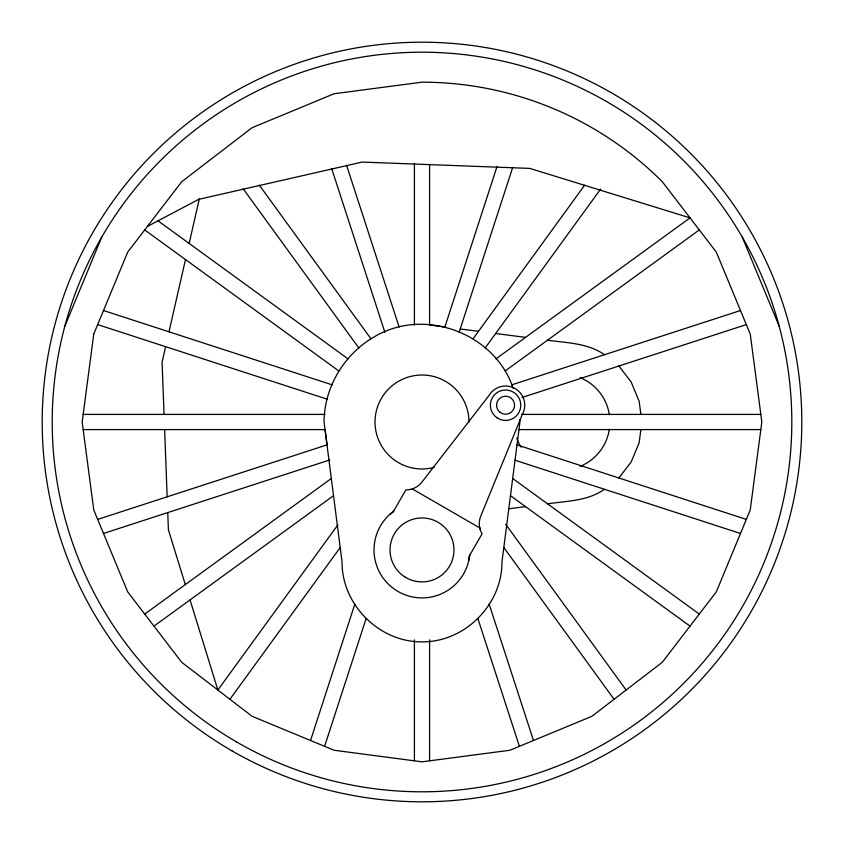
<?xml version="1.0" encoding="UTF-8"?>
<svg xmlns="http://www.w3.org/2000/svg" width="844" height="844" viewBox="0 0 844 844"><rect width="100%" height="100%" fill="white"/><g stroke="black" fill="none" stroke-linecap="round" stroke-linejoin="round"><path stroke-width="1.27" d="M468.926 559.952L469.169 556.185L482.082 533.841A19.992 19.992 0 0 1 481.175 515.114L522.183 414.805A19.19 19.19 0 0 0 515.156 388.588A19.19 19.19 0 0 0 488.94 395.614L421.926 482.114A19.992 19.992 0 0 1 413.423 488.486L411.967 488.992A19.992 19.992 0 0 1 405.911 489.858L393.009 512.202L389.875 514.312M640.881 429.596L639.161 442.699L631.175 461.974L618.884 477.989M165.614 346.684L162.08 362.16L164.052 414.404M169 331.808L185.48 259.551M189.151 243.441L199.374 198.635M310.529 740.494L354.796 604.241M444.862 327.061L497 166.595M324.602 746.328L366.148 618.473M459.136 332.272L512.719 167.386M64.798 326.29L101.744 237.101M337.959 524.757L217.868 690.033L190.048 599.915M473.073 338.782L584.628 185.226M229.927 699.286L340.195 547.524M485.131 348.034L600.654 189.024M604.473 489.277C587.835 501.051 566.957 501.009 547.524 503.805M144.714 614.073L331.323 478.495M495.966 358.869L690.033 217.868L529.768 168.399L362.16 162.08L198.635 199.374L147.394 226.435M153.967 626.132L333.528 495.671M505.218 370.927L699.286 229.927M97.672 519.398L327.061 444.862L325.056 429.596L83.176 429.596M511.728 384.864L740.494 310.529M103.506 533.471L329.782 459.948M521.951 397.513L746.328 324.602M508.668 508.805L525.569 506.632M83.176 414.404L325.056 414.404M521.581 414.404L760.824 414.404M518.976 429.596L760.824 429.596M444.883 326.997L429.596 325.024L429.596 164.622M460.212 328.97L478.495 331.312M495.671 333.528L525.569 337.368M547.524 340.195C566.957 342.991 587.835 342.949 604.473 354.723M103.506 310.529L332.272 384.864M517.003 444.883L746.328 519.398M97.672 324.602L327.061 399.138M515.03 460.212L740.494 533.471M412.231 488.898L479.73 527.869M158.018 220.822L348.034 358.869M512.688 478.495L699.286 614.073M144.714 229.927L338.782 370.927M510.472 495.671L690.033 626.132M618.884 366.011L631.175 382.026L639.161 401.301L640.881 414.404M259.372 185.237L370.927 338.782M505.704 524.293L626.132 690.033M243.188 188.803L358.869 348.034M503.805 547.524L614.073 699.286M742.256 237.101L779.202 326.29M513.194 388.398C497.96 341.567 443.638 314.738 396.648 327.388C354.891 338.834 324.296 378.703 324.054 422L342.042 561.925C341.778 604.715 379.209 642.157 422 641.883C464.791 642.157 502.222 604.715 501.958 561.925L519.946 422L519.619 419.468M346.599 165.361L399.138 327.061M489.109 603.966L533.471 740.494M331.65 168.505L384.864 332.272M477.862 618.515L519.398 746.328M185.311 584.576L168.399 529.768L167.745 512.603M479.719 527.806L480.12 529.388M164.622 429.596L167.154 496.821M429.596 639.9L429.596 760.824M414.404 163.367L414.404 325.056M414.404 639.889L414.404 760.824M469.718 554.941A47.971 47.971 0 0 1 398.009 591.475A47.971 47.971 0 0 1 393.81 511.116M609.357 429.206A47.971 47.971 0 0 1 580.144 466.384M521.096 447.193A47.971 47.971 0 0 1 516.697 438.004M580.144 377.616A47.971 47.971 0 0 1 609.357 414.794M434.154 467.376A46.979 46.979 0 0 1 375.738 430.155A46.979 46.979 0 0 1 417.907 375.2A46.979 46.979 0 0 1 468.979 422M93.758 334.045L82.174 422L93.758 509.955L127.708 591.908L181.713 662.287L252.092 716.292L334.045 750.242L422 761.826L509.955 750.242L591.908 716.292L662.287 662.287L716.292 591.908L750.242 509.955L761.826 422L750.242 334.045L716.292 252.092L662.287 181.713A339.826 339.826 0 0 0 422 82.174L334.045 93.758L252.092 127.708L181.713 181.713L127.708 252.092L93.758 334.045M499.986 412.273A8.999 8.999 0 0 0 514.46 406.513A8.999 8.999 0 0 0 502.233 396.859A8.999 8.999 0 0 0 499.986 412.273M404.751 576.863A31.988 31.988 0 0 0 453.945 551.406A31.988 31.988 0 0 0 407.293 521.529A31.988 31.988 0 0 0 404.751 576.863M497.032 417.78A15.192 15.192 0 0 0 520.716 406.312A15.192 15.192 0 0 0 498.941 391.542A15.192 15.192 0 0 0 497.032 417.78M232.1 750.917A379.8 379.8 0 0 0 801.8 422A379.8 379.8 0 0 0 232.1 93.083A379.8 379.8 0 0 0 232.1 750.917M237.101 742.256A369.809 369.809 0 0 0 791.809 422A369.809 369.809 0 0 0 237.101 101.744A369.809 369.809 0 0 0 237.101 742.256"/></g></svg>
